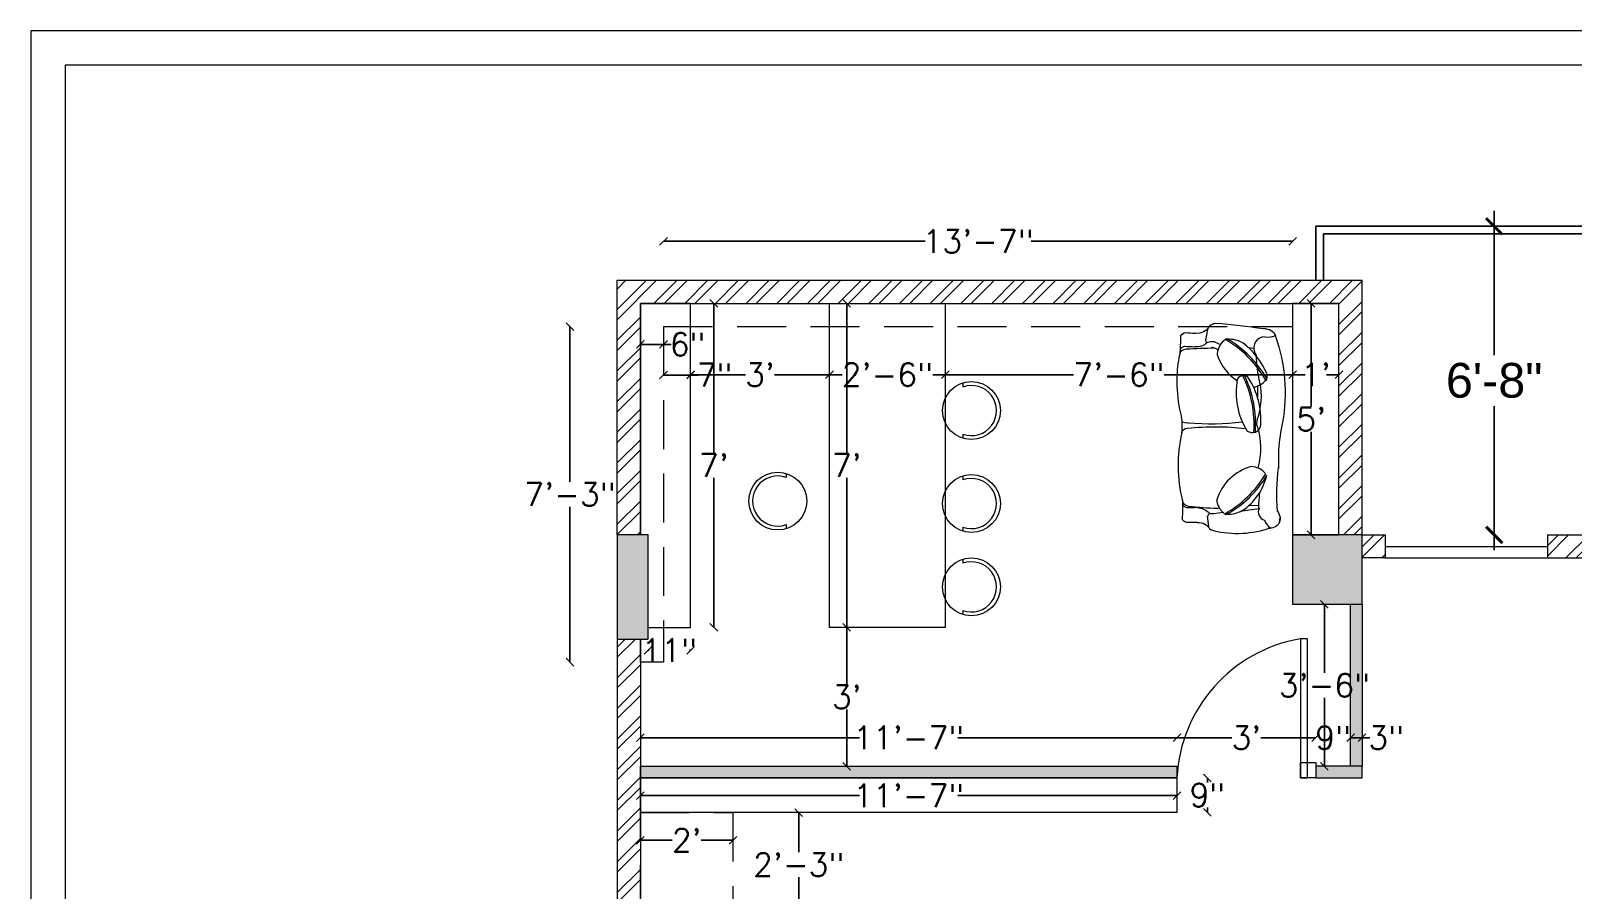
# Model space of a CAD drawing. Header units: inches. Extents: x 111501 to 134888, y 46021 to 52102.
# Drawn here: x 114768.6 to 115168.2, y 49665.1 to 49887.9 of the extents above; entities that cross this region are included whole.
import ezdxf
from ezdxf.lldxf.tags import DXFTag

# ---------------------------------------------------------------- set-up
doc = ezdxf.new("R2010")
doc.units = ezdxf.units.IN
doc.header["$MEASUREMENT"] = 0
doc.linetypes.add('DASHED', pattern=[19.05, 12.7, -6.35])
for name, color, linetype, lineweight in [('column', 252, 'Continuous', 9), ('dimension', 250, 'Continuous', 0), ('DOOR', 1, 'Continuous', 0), ('FURNITURE', 14, 'Continuous', 18), ('SHEET', 7, 'Continuous', 30), ('wall', 7, 'Continuous', 9)]:
    doc.layers.add(name, color=color, linetype=linetype, lineweight=lineweight)
for name, color, linetype in [('D', 251, 'Continuous'), ('pt19', 151, 'Continuous'), ('staircase', 6, 'Continuous')]:
    doc.layers.add(name, color=color, linetype=linetype)
doc.styles.add('A', font='arial.ttf')
doc.styles.get("Standard").update_dxf_attribs({"font": 'txt.shx', "height": 6})
tags = doc.linetypes.add('DASHED2', pattern=[0.375, 0.25, -0.125]).pattern_tags.tags
tags[6:7] = [DXFTag(74, 4), DXFTag(75, 0), DXFTag(340, '0'), DXFTag(46, 1.0), DXFTag(50, 0.0), DXFTag(44, 0.0), DXFTag(45, 0.0)]
tags[4:5] = [DXFTag(74, 4), DXFTag(75, 0), DXFTag(340, '0'), DXFTag(46, 1.0), DXFTag(50, 0.0), DXFTag(44, 0.0), DXFTag(45, 0.0)]
doc.dimstyles.new('Standard$0', dxfattribs={"dimtxt": 4, "dimasz": 2, "dimexe": 0.125, "dimexo": 0.125, "dimgap": 0.25, "dimtad": 0, "dimtih": 1, "dimtoh": 1, "dimdec": 1, "dimlfac": -1, "dimzin": 0, "dimdsep": 46, "dimlunit": 4, "dimtxsty": 'Standard', "dimblk": 'OBLIQUE', "dimblk1": 'DOTSMALL', "dimblk2": 'DOTSMALL', "dimcen": 0, "dimse1": 1, "dimse2": 1, "dimadec": 0, "dimazin": 0, "dimtfac": 1, "dimtdec": 1, "dimtofl": 0, "dimtmove": 0, "dimatfit": 3, "dimfxl": 1, "dimtolj": 1, "dimtzin": 0, "dimarcsym": 0})
pattern_1 = [(45, (15993.2226, 1823.8855), (-3.97747564, 3.97747564), []), (45, (15995.874, 1823.8855), (-3.97747564, 3.97747564), [])]

# ---------------------------------------------------------------- blocks, each defined once
blk = doc.blocks.new('_ARCHTICK')
at = {"color": 0, "linetype": 'ByBlock', "lineweight": -2}
blk.add_solid([(0.398, 0.309), (0.309, 0.398), (-0.309, -0.398), (-0.398, -0.309)], dxfattribs=at)
blk = doc.blocks.new('*D902')
at = {"layer": 'D', "color": 5, "linetype": 'Continuous', "lineweight": 25, "transparency": 16777216}
for p, q in [((115147.74, 49841.2), (115147.74, 49803.79)), ((115147.74, 49753.2), (115147.74, 49790.6))]:
    blk.add_line(p, q, dxfattribs=at)
at = {"layer": 'Defpoints', "color": 0, "linetype": 'Continuous', "lineweight": 5, "transparency": 16777216}
for p in [(115147.74, 49837.2), (115155.74, 49837.2), (115161.52, 49757.2)]:
    blk.add_point(p, dxfattribs=at)
at = {"layer": 'D', "color": 5, "linetype": 'Continuous', "lineweight": 25, "transparency": 16777216, "xscale": 6, "yscale": 6, "zscale": 6}
for p, rotation in [((115147.74, 49837.2), 90), ((115147.74, 49757.2), 270)]:
    blk.add_blockref('_ARCHTICK', p, dxfattribs=dict(at, rotation=rotation))
at = {"layer": 'D', "linetype": 'Continuous', "transparency": 16777216, "insert": (115147.74, 49797.2), "char_height": 9, "attachment_point": 5, "style": 'A'}
blk.add_mtext('\\A1;6\'-8"', dxfattribs=at)
blk = doc.blocks.new('_Oblique')
at = {"color": 0, "linetype": 'ByBlock', "lineweight": -2}
blk.add_line((-0.5, -0.5), (0.5, 0.5), dxfattribs=at)
blk = doc.blocks.new('so')
at = {"layer": 'FURNITURE'}
for p, q in [((93752.34, 46905.16), (93752.51, 46906.52)), ((93769.7, 46908.55), (93770.47, 46908.35)), ((93770.77, 46907.56), (93771.08, 46904.87)), ((93762.11, 46903.43), (93757.75, 46902.84)), ((93760.52, 46902.13), (93757.93, 46901.98)), ((93769.43, 46904.14), (93767.18, 46903.8)), ((93768.58, 46902.89), (93768.03, 46902.73)), ((93758.31, 46881.28), (93758.24, 46879.86)), ((93759.31, 46862.37), (93758.99, 46862.39)), ((93760.5, 46861.17), (93759.13, 46861.32)), ((93769.29, 46861.22), (93768.4, 46861.65)), ((93753.59, 46857.91), (93753.48, 46858.34)), ((93769.27, 46859.7), (93767.77, 46860.37)), ((93771.08, 46856.49), (93771.61, 46859.22)), ((93776, 46857.32), (93774.86, 46857.39)), ((93777.45, 46857.47), (93777.04, 46857.3)), ((93777.89, 46857.84), (93777.45, 46857.47)), ((93769.77, 46854.9), (93769.47, 46854.89))]:
    blk.add_line(p, q, dxfattribs=at)
for centre, radius, start, end in [((93763.41, 46883.52), 25.81, 74.1393, 107.6386), ((93752.46, 46904.62), 4.07, 18.4048, 56.0401), ((93754.78, 46907.41), 0.592, 8.8705, 94.0542), ((93755.74, 46903.77), 2.22, 335.1345, 74.7005), ((93780.54, 46879.15), 29.07, 119.8296, 148.5746), ((93770.84, 46890.55), 15.56, 124.1523, 166.0404), ((93780.63, 46879.22), 28.66, 119.184, 149.2689), ((93755.09, 46901.83), 2.85, 350.2141, 20.7648), ((93765.94, 46896.04), 8.32, 88.95, 117.4194), ((93765.76, 46903.7), 0.425, 39.9333, 118.7173), ((93766.29, 46903.99), 0.425, 39.9333, 118.7173), ((93763.54, 46900.06), 5.23, 5.8481, 53.1687), ((93769.92, 46901.55), 2.64, 74.0148, 100.6563), ((93756.37, 46904.5), 12.96, 285.2491, 342.4773), ((93759.97, 46897.06), 5.07, 219.4617, 267.8877), ((93777.5, 46879.99), 20.24, 176.5091, 212.6661), ((93759.56, 46880.94), 2.28, 111.7738, 176.8067), ((93787.71, 46881), 29.07, 175.9325, 205.5687), ((93759.48, 46879.97), 3.18, 64.5085, 103.8842), ((93787.69, 46881.11), 28.66, 175.9605, 206.263), ((93744.39, 46872.73), 19.32, 350.1279, 31.5529), ((93757.39, 46868.51), 1.77, 156.9035, 196.4041), ((93756.02, 46869.34), 0.305, 93.719, 203.897), ((93780.82, 46883.9), 29.07, 210.3996, 239.1446), ((93780.9, 46883.82), 28.66, 209.7053, 239.7902), ((93759.92, 46866.36), 5.07, 98.3846, 139.5125), ((93679.26, 46871.47), 79.79, 359.9178, 0.1427), ((93761.85, 46870.2), 1.77, 219.5642, 259.0648), ((93761.83, 46870.19), 1.77, 275.2559, 334.0143), ((93755.99, 46858.63), 13.37, 20.038, 55.9443), ((93774.12, 46875.91), 20.07, 203.2376, 232.6739), ((93761.77, 46868.6), 0.305, 212.0713, 322.2493), ((93756.27, 46861.23), 2.87, 271.8187, 21.7343), ((93763.43, 46863.29), 5.23, 305.8056, 353.1262), ((93764.3, 46862.3), 4.34, 4.7503, 12.2324), ((93755.56, 46853.08), 5.35, 81.4491, 112.1737), ((93765.91, 46867.27), 8.32, 241.5549, 270.0243), ((93766.16, 46859.33), 0.425, 240.2569, 319.041), ((93769.85, 46864.16), 4.5, 262.578, 288.7751)]:
    blk.add_arc(centre, radius, start, end, dxfattribs=at)
at = {"layer": 'FURNITURE', "extrusion": (0, 0, -1)}
for centre, major_axis, ratio, start_param, end_param in [((93757.64, 46904.17), (-5.13, 2.35), 0.618231, 5.500844, 7.184555), ((93773.54, 46909.47), (-3.31, 0.03), 0.909091, 4.616161, 5.890683), ((93775.94, 46852.61), (-59.28, 0.53), 0.909091, 1.527079, 1.573647), ((93776.15, 46905.08), (-1.62, 0.01), 0.909091, 1.838774, 2.80094), ((93890.94, 46901.04), (-113.36, 2.08), 0.701645, 6.254642, 6.313975), ((93689.39, 46899.23), (-63.77, 0.57), 0.909091, 3.056167, 3.251523), ((93921.13, 46888.07), (-163.89, 1.47), 0.909091, 0.062984, 0.077367), ((93759.67, 46900.91), (-1.84, 0.02), 0.909091, 0.073573, 0.254317), ((93764.63, 46809.88), (-102.4, 0.92), 0.909091, 1.601237, 1.67337), ((93767.88, 46905.84), (-3.36, 0.03), 0.909091, 3.452305, 3.740947), ((93773.87, 46910.2), (-0.08, 7.57), 0.730686, 3.178935, 3.779527), ((93775.86, 46848.78), (-59.28, 0.53), 0.909091, 1.527079, 1.573647), ((93775.75, 46900.71), (-1.84, 0.02), 0.909091, 1.671525, 3.054326), ((93776.07, 46901.25), (-1.62, 0.01), 0.909091, 1.838774, 2.80094), ((93921.96, 46889.1), (164.59, 2.24), 0.332533, 3.039374, 3.24171), ((93769.2, 46973.97), (1.09, 92.29), 0.86194, 3.038922, 3.227555), ((93776.1, 46883.74), (-1.41, 1.06), 0.914805, 2.750316, 4.013629), ((94512.72, 46901.52), (761.68, 30.39), 0.237765, 3.06991, 3.193225), ((93776.06, 46879.38), (1.82, 0.64), 0.643947, 4.915204, 6.007097), ((93640.53, 46875.47), (-138.39, 7.62), 0.514907, 2.983139, 3.210922), ((93925.72, 46873.33), (-167.53, 1.5), 0.909091, 6.258896, 6.277374), ((93724.36, 46862.32), (24.04, 24.18), 1, 0.556107, 0.764052), ((93760.41, 46863.29), (-1.84, 0.02), 0.909091, 5.638899, 6.209604), ((93745.95, 47451.69), (-649.87, 5.82), 0.909091, 4.657058, 4.668338), ((93768.59, 46858.41), (-3.26, 0.03), 0.909091, 1.877441, 2.006467), ((93773.86, 46857.98), (-3.31, 0.03), 0.909091, 0.681701, 1.699089), ((93779.28, 46914.66), (-59.28, 0.53), 0.909091, 4.741604, 4.788172), ((93776.49, 46863.15), (-1.84, 0.02), 0.909091, 3.260925, 4.643725), ((93776.7, 46862.24), (-1.62, 0.01), 0.909091, 3.51431, 4.476477), ((93891.41, 46855.42), (-113.27, 4.67), 0.710878, 6.259211, 6.318545), ((93758.3, 46860.31), (4.57, 2.7), 0.675931, 2.302953, 3.269293), ((93773.74, 46854.45), (-3.31, 0.03), 0.909091, 0.424568, 1.699089), ((93768.37, 46858.41), (-3.36, 0.03), 0.909091, 2.622382, 2.862945), ((93779.16, 46911.13), (-59.28, 0.53), 0.909091, 4.741604, 4.788172), ((93776.58, 46858.71), (-1.62, 0.01), 0.909091, 3.51431, 4.476477), ((93792.92, 47096.89), (35.25, 240.83), 0.806916, 3.083864, 3.147073), ((93768.83, 46856.9), (-2.29, 0.02), 0.909091, 3.32703, 4.655766)]:
    blk.add_ellipse(centre, major_axis=major_axis, ratio=ratio, start_param=start_param, end_param=end_param, dxfattribs=at)
at = {"layer": 'FURNITURE'}
for centre, major_axis, ratio, start_param, end_param in [((93640.44, 46884.08), (138.21, 10.34), 0.51003, 6.125714, 6.37511), ((93770.96, 46788.62), (-3.01, 92.25), 0.86194, 6.180515, 6.356807), ((93806.28, 46882.06), (28.59, 1.59), 0.753441, 3.013769, 3.201526), ((93774.94, 46873.78), (12.53, 12.6), 1, 2.00439, 2.558399)]:
    blk.add_ellipse(centre, major_axis=major_axis, ratio=ratio, start_param=start_param, end_param=end_param, dxfattribs=at)
blk.add_open_spline([(93751.68, 46880.48), (93752.13, 46882.86), (93752.89, 46886.84), (93752.75, 46890.88), (93752.7, 46892.51)], degree=3, knots=[0, 0, 0, 0, 10.027834, 16.763705, 16.763705, 16.763705, 16.763705], dxfattribs=at)
blk = doc.blocks.new('*D903')
at = {"layer": 'Defpoints', "color": 0, "transparency": 16777216}
for p in [(114939.52, 49817.2), (114939.52, 49733.2), (114945.55, 49733.2)]:
    blk.add_point(p, dxfattribs=at)
at = {"layer": 'dimension', "color": 0, "lineweight": -2, "transparency": 16777216}
for p, q in [((114945.55, 49817.2), (114945.55, 49778.45)), ((114945.55, 49733.2), (114945.55, 49771.95))]:
    blk.add_line(p, q, dxfattribs=at)
at = {"layer": 'dimension', "color": 0, "lineweight": -2, "transparency": 16777216, "xscale": 2, "yscale": 2, "zscale": 2}
for p, rotation in [((114945.55, 49817.2), 90), ((114945.55, 49733.2), 270)]:
    blk.add_blockref('_Oblique', p, dxfattribs=dict(at, rotation=rotation))
at = {"layer": 'dimension', "color": 0, "lineweight": 5, "transparency": 16777216, "insert": (114945.55, 49775.2), "char_height": 6, "attachment_point": 5}
blk.add_mtext("\\A1;7'", dxfattribs=at)
blk = doc.blocks.new('_DOTSMALL')
at = {"color": 0, "linetype": 'ByBlock', "lineweight": -2, "const_width": 0.5}
blk.add_lwpolyline([(-0.0625, 0, 1), (0.0625, 0, 1)], format="xyb", close=True, dxfattribs=at)
blk = doc.blocks.new('*D904')
at = {"layer": 'Defpoints', "color": 0, "transparency": 16777216}
for p in [(114928.52, 49733.2), (114939.52, 49733.2), (114928.52, 49727.27)]:
    blk.add_point(p, dxfattribs=at)
at = {"layer": 'dimension', "color": 0, "lineweight": -2, "transparency": 16777216}
for p, q in [((114928.52, 49727.27), (114928.77, 49727.27)), ((114939.52, 49727.27), (114939.27, 49727.27))]:
    blk.add_line(p, q, dxfattribs=at)
at = {"layer": 'dimension', "color": 0, "lineweight": -2, "transparency": 16777216, "xscale": 2, "yscale": 2, "zscale": 2, "rotation": 180}
blk.add_blockref('_Oblique', (114928.52, 49727.27), dxfattribs=at)
at = {"layer": 'dimension', "color": 0, "lineweight": -2, "transparency": 16777216, "xscale": 2, "yscale": 2, "zscale": 2}
blk.add_blockref('_Oblique', (114939.52, 49727.27), dxfattribs=at)
at = {"layer": 'dimension', "color": 0, "lineweight": 5, "transparency": 16777216, "insert": (114934.02, 49727.27), "char_height": 6, "attachment_point": 5}
blk.add_mtext('\\A1;11"', dxfattribs=at)
blk = doc.blocks.new('*D905')
at = {"layer": 'Defpoints', "color": 0, "transparency": 16777216}
for p in [(114939.52, 49817.2), (114975.52, 49817.2), (114975.52, 49798.72)]:
    blk.add_point(p, dxfattribs=at)
at = {"layer": 'dimension', "color": 0, "lineweight": -2, "transparency": 16777216}
for p, q in [((114939.52, 49798.72), (114953.77, 49798.72)), ((114975.52, 49798.72), (114961.27, 49798.72))]:
    blk.add_line(p, q, dxfattribs=at)
at = {"layer": 'dimension', "color": 0, "lineweight": -2, "transparency": 16777216, "xscale": 2, "yscale": 2, "zscale": 2, "rotation": 180}
blk.add_blockref('_Oblique', (114939.52, 49798.72), dxfattribs=at)
at = {"layer": 'dimension', "color": 0, "lineweight": -2, "transparency": 16777216, "xscale": 2, "yscale": 2, "zscale": 2}
blk.add_blockref('_Oblique', (114975.52, 49798.72), dxfattribs=at)
at = {"layer": 'dimension', "color": 0, "lineweight": 5, "transparency": 16777216, "insert": (114957.52, 49798.72), "char_height": 6, "attachment_point": 5}
blk.add_mtext("\\A1;3'", dxfattribs=at)
blk = doc.blocks.new('*D906')
at = {"layer": 'Defpoints', "color": 0, "transparency": 16777216}
for p in [(114975.52, 49817.2), (115005.52, 49817.2), (115005.52, 49798.72)]:
    blk.add_point(p, dxfattribs=at)
at = {"layer": 'dimension', "color": 0, "lineweight": -2, "transparency": 16777216}
for p, q in [((114975.52, 49798.72), (114978.77, 49798.72)), ((115005.52, 49798.72), (115002.27, 49798.72))]:
    blk.add_line(p, q, dxfattribs=at)
at = {"layer": 'dimension', "color": 0, "lineweight": -2, "transparency": 16777216, "xscale": 2, "yscale": 2, "zscale": 2, "rotation": 180}
blk.add_blockref('_Oblique', (114975.52, 49798.72), dxfattribs=at)
at = {"layer": 'dimension', "color": 0, "lineweight": -2, "transparency": 16777216, "xscale": 2, "yscale": 2, "zscale": 2}
blk.add_blockref('_Oblique', (115005.52, 49798.72), dxfattribs=at)
at = {"layer": 'dimension', "color": 0, "lineweight": 5, "transparency": 16777216, "insert": (114990.52, 49798.72), "char_height": 6, "attachment_point": 5}
blk.add_mtext('\\A1;2\'-6"', dxfattribs=at)
blk = doc.blocks.new('*D907')
at = {"layer": 'Defpoints', "color": 0, "transparency": 16777216}
for p in [(114975.52, 49817.2), (114975.52, 49733.2), (114979.99, 49733.2)]:
    blk.add_point(p, dxfattribs=at)
at = {"layer": 'dimension', "color": 0, "lineweight": -2, "transparency": 16777216}
for p, q in [((114979.99, 49817.2), (114979.99, 49778.45)), ((114979.99, 49733.2), (114979.99, 49771.95))]:
    blk.add_line(p, q, dxfattribs=at)
at = {"layer": 'dimension', "color": 0, "lineweight": -2, "transparency": 16777216, "xscale": 2, "yscale": 2, "zscale": 2}
for p, rotation in [((114979.99, 49817.2), 90), ((114979.99, 49733.2), 270)]:
    blk.add_blockref('_Oblique', p, dxfattribs=dict(at, rotation=rotation))
at = {"layer": 'dimension', "color": 0, "lineweight": 5, "transparency": 16777216, "insert": (114979.99, 49775.2), "char_height": 6, "attachment_point": 5}
blk.add_mtext("\\A1;7'", dxfattribs=at)
blk = doc.blocks.new('*D908')
at = {"layer": 'Defpoints', "color": 0, "transparency": 16777216}
for p in [(114908.29, 49811.2), (114932.52, 49811.2), (114932.52, 49724.2)]:
    blk.add_point(p, dxfattribs=at)
at = {"layer": 'dimension', "color": 0, "lineweight": -2, "transparency": 16777216}
for p, q in [((114908.29, 49811.2), (114908.29, 49770.95)), ((114908.29, 49724.2), (114908.29, 49764.45))]:
    blk.add_line(p, q, dxfattribs=at)
at = {"layer": 'dimension', "color": 0, "lineweight": -2, "transparency": 16777216, "xscale": 2, "yscale": 2, "zscale": 2}
for p, rotation in [((114908.29, 49811.2), 90), ((114908.29, 49724.2), 270)]:
    blk.add_blockref('_Oblique', p, dxfattribs=dict(at, rotation=rotation))
at = {"layer": 'dimension', "color": 0, "lineweight": 5, "transparency": 16777216, "insert": (114908.29, 49767.7), "char_height": 6, "attachment_point": 5}
blk.add_mtext('\\A1;7\'-3"', dxfattribs=at)
blk = doc.blocks.new('*D909')
at = {"layer": 'Defpoints', "color": 0, "transparency": 16777216}
for p in [(115095.52, 49833.31), (114932.52, 49811.2), (115095.52, 49811.2)]:
    blk.add_point(p, dxfattribs=at)
at = {"layer": 'dimension', "color": 0, "lineweight": -2, "transparency": 16777216}
for p, q in [((114932.52, 49833.31), (115000.27, 49833.31)), ((115095.52, 49833.31), (115027.77, 49833.31))]:
    blk.add_line(p, q, dxfattribs=at)
at = {"layer": 'dimension', "color": 0, "lineweight": -2, "transparency": 16777216, "xscale": 2, "yscale": 2, "zscale": 2, "rotation": 180}
blk.add_blockref('_Oblique', (114932.52, 49833.31), dxfattribs=at)
at = {"layer": 'dimension', "color": 0, "lineweight": -2, "transparency": 16777216, "xscale": 2, "yscale": 2, "zscale": 2}
blk.add_blockref('_Oblique', (115095.52, 49833.31), dxfattribs=at)
at = {"layer": 'dimension', "color": 0, "lineweight": 5, "transparency": 16777216, "insert": (115014.02, 49833.31), "char_height": 6, "attachment_point": 5}
blk.add_mtext('\\A1;13\'-7"', dxfattribs=at)
blk = doc.blocks.new('*D910')
at = {"layer": 'Defpoints', "color": 0, "transparency": 16777216}
for p in [(115095.52, 49808.67), (115005.52, 49803.2), (115095.52, 49798.72)]:
    blk.add_point(p, dxfattribs=at)
at = {"layer": 'dimension', "color": 0, "lineweight": -2, "transparency": 16777216}
for p, q in [((115005.52, 49798.72), (115038.77, 49798.72)), ((115095.52, 49798.72), (115062.27, 49798.72))]:
    blk.add_line(p, q, dxfattribs=at)
at = {"layer": 'dimension', "color": 0, "lineweight": -2, "transparency": 16777216, "xscale": 2, "yscale": 2, "zscale": 2, "rotation": 180}
blk.add_blockref('_Oblique', (115005.52, 49798.72), dxfattribs=at)
at = {"layer": 'dimension', "color": 0, "lineweight": -2, "transparency": 16777216, "xscale": 2, "yscale": 2, "zscale": 2}
blk.add_blockref('_Oblique', (115095.52, 49798.72), dxfattribs=at)
at = {"layer": 'dimension', "color": 0, "lineweight": 5, "transparency": 16777216, "insert": (115050.52, 49798.72), "char_height": 6, "attachment_point": 5}
blk.add_mtext('\\A1;7\'-6"', dxfattribs=at)
blk = doc.blocks.new('*D911')
at = {"layer": 'Defpoints', "color": 0, "transparency": 16777216}
for p in [(115095.52, 49808.67), (115107.52, 49807.67), (115107.52, 49798.72)]:
    blk.add_point(p, dxfattribs=at)
at = {"layer": 'dimension', "color": 0, "lineweight": -2, "transparency": 16777216}
for p, q in [((115095.52, 49798.72), (115098.77, 49798.72)), ((115107.52, 49798.72), (115104.27, 49798.72))]:
    blk.add_line(p, q, dxfattribs=at)
at = {"layer": 'dimension', "color": 0, "lineweight": -2, "transparency": 16777216, "xscale": 2, "yscale": 2, "zscale": 2, "rotation": 180}
blk.add_blockref('_Oblique', (115095.52, 49798.72), dxfattribs=at)
at = {"layer": 'dimension', "color": 0, "lineweight": -2, "transparency": 16777216, "xscale": 2, "yscale": 2, "zscale": 2}
blk.add_blockref('_Oblique', (115107.52, 49798.72), dxfattribs=at)
at = {"layer": 'dimension', "color": 0, "lineweight": 5, "transparency": 16777216, "insert": (115101.52, 49798.72), "char_height": 6, "attachment_point": 5}
blk.add_mtext("\\A1;1'", dxfattribs=at)
blk = doc.blocks.new('*D912')
at = {"layer": 'Defpoints', "color": 0, "transparency": 16777216}
for p in [(115103.73, 49817.2), (115100.31, 49757.2), (115100.31, 49757.2)]:
    blk.add_point(p, dxfattribs=at)
at = {"layer": 'dimension', "color": 0, "lineweight": -2, "transparency": 16777216}
for p, q in [((115100.31, 49817.2), (115100.31, 49790.45)), ((115100.31, 49757.2), (115100.31, 49783.95))]:
    blk.add_line(p, q, dxfattribs=at)
at = {"layer": 'dimension', "color": 0, "lineweight": -2, "transparency": 16777216, "xscale": 2, "yscale": 2, "zscale": 2}
for p, rotation in [((115100.31, 49817.2), 90), ((115100.31, 49757.2), 270)]:
    blk.add_blockref('_Oblique', p, dxfattribs=dict(at, rotation=rotation))
at = {"layer": 'dimension', "color": 0, "lineweight": 5, "transparency": 16777216, "insert": (115100.31, 49787.2), "char_height": 6, "attachment_point": 5}
blk.add_mtext("\\A1;5'", dxfattribs=at)
blk = doc.blocks.new('*D913')
at = {"layer": 'Defpoints', "color": 0, "transparency": 16777216}
for p in [(114991.75, 49733.2), (114979.99, 49697.2), (114990.39, 49697.2)]:
    blk.add_point(p, dxfattribs=at)
at = {"layer": 'dimension', "color": 0, "lineweight": -2, "transparency": 16777216}
for p, q in [((114979.99, 49733.2), (114979.99, 49718.45)), ((114979.99, 49697.2), (114979.99, 49711.95))]:
    blk.add_line(p, q, dxfattribs=at)
at = {"layer": 'dimension', "color": 0, "lineweight": -2, "transparency": 16777216, "xscale": 2, "yscale": 2, "zscale": 2}
for p, rotation in [((114979.99, 49733.2), 90), ((114979.99, 49697.2), 270)]:
    blk.add_blockref('_Oblique', p, dxfattribs=dict(at, rotation=rotation))
at = {"layer": 'dimension', "color": 0, "lineweight": 5, "transparency": 16777216, "insert": (114979.99, 49715.2), "char_height": 6, "attachment_point": 5}
blk.add_mtext("\\A1;3'", dxfattribs=at)
blk = doc.blocks.new('*D914')
at = {"layer": 'Defpoints', "color": 0, "transparency": 16777216}
for p in [(114932.52, 49806.59), (114932.52, 49802.09), (114926.52, 49798.38)]:
    blk.add_point(p, dxfattribs=at)
at = {"layer": 'dimension', "color": 0, "lineweight": -2, "transparency": 16777216}
for p, q in [((114926.52, 49806.59), (114932.52, 49806.59)), ((114932.52, 49806.59), (114934.52, 49806.59))]:
    blk.add_line(p, q, dxfattribs=at)
at = {"layer": 'dimension', "color": 0, "lineweight": -2, "transparency": 16777216, "xscale": 2, "yscale": 2, "zscale": 2, "rotation": 180}
blk.add_blockref('_Oblique', (114926.52, 49806.59), dxfattribs=at)
at = {"layer": 'dimension', "color": 0, "lineweight": -2, "transparency": 16777216, "xscale": 2, "yscale": 2, "zscale": 2}
blk.add_blockref('_Oblique', (114932.52, 49806.59), dxfattribs=at)
at = {"layer": 'dimension', "color": 0, "lineweight": 5, "transparency": 16777216, "insert": (114938.77, 49806.59), "char_height": 6, "attachment_point": 5}
blk.add_mtext('\\A1;6"', dxfattribs=at)
blk = doc.blocks.new('*D915')
at = {"layer": 'Defpoints', "color": 0, "transparency": 16777216}
for p in [(114932.52, 49800.53), (114939.52, 49800.15), (114939.52, 49798.62)]:
    blk.add_point(p, dxfattribs=at)
at = {"layer": 'dimension', "color": 0, "lineweight": -2, "transparency": 16777216}
for p, q in [((114932.52, 49798.62), (114939.52, 49798.62)), ((114939.52, 49798.62), (114941.52, 49798.62))]:
    blk.add_line(p, q, dxfattribs=at)
at = {"layer": 'dimension', "color": 0, "lineweight": -2, "transparency": 16777216, "xscale": 2, "yscale": 2, "zscale": 2, "rotation": 180}
blk.add_blockref('_Oblique', (114932.52, 49798.62), dxfattribs=at)
at = {"layer": 'dimension', "color": 0, "lineweight": -2, "transparency": 16777216, "xscale": 2, "yscale": 2, "zscale": 2}
blk.add_blockref('_Oblique', (114939.52, 49798.62), dxfattribs=at)
at = {"layer": 'dimension', "color": 0, "lineweight": 5, "transparency": 16777216, "insert": (114945.77, 49798.62), "char_height": 6, "attachment_point": 5}
blk.add_mtext('\\A1;7"', dxfattribs=at)
blk = doc.blocks.new('*D916')
at = {"layer": 'Defpoints', "color": 0, "transparency": 16777216}
for p in [(115065.55, 49704.61), (114926.52, 49697.2), (115065.55, 49697.2)]:
    blk.add_point(p, dxfattribs=at)
at = {"layer": 'dimension', "color": 0, "lineweight": -2, "transparency": 16777216}
for p, q in [((114926.52, 49704.61), (114983.29, 49704.61)), ((115065.55, 49704.61), (115008.79, 49704.61))]:
    blk.add_line(p, q, dxfattribs=at)
at = {"layer": 'dimension', "color": 0, "lineweight": -2, "transparency": 16777216, "xscale": 2, "yscale": 2, "zscale": 2, "rotation": 180}
blk.add_blockref('_Oblique', (114926.52, 49704.61), dxfattribs=at)
at = {"layer": 'dimension', "color": 0, "lineweight": -2, "transparency": 16777216, "xscale": 2, "yscale": 2, "zscale": 2}
blk.add_blockref('_Oblique', (115065.55, 49704.61), dxfattribs=at)
at = {"layer": 'dimension', "color": 0, "lineweight": 5, "transparency": 16777216, "insert": (114996.04, 49704.61), "char_height": 6, "attachment_point": 5}
blk.add_mtext('\\A1;11\'-7"', dxfattribs=at)
blk = doc.blocks.new('*D917')
at = {"layer": 'Defpoints', "color": 0, "transparency": 16777216}
for p in [(115101.52, 49704.61), (115101.52, 49698.2), (115065.55, 49697.2)]:
    blk.add_point(p, dxfattribs=at)
at = {"layer": 'dimension', "color": 0, "lineweight": -2, "transparency": 16777216}
for p, q in [((115065.55, 49704.61), (115079.79, 49704.61)), ((115101.52, 49704.61), (115087.29, 49704.61))]:
    blk.add_line(p, q, dxfattribs=at)
at = {"layer": 'dimension', "color": 0, "lineweight": -2, "transparency": 16777216, "xscale": 2, "yscale": 2, "zscale": 2, "rotation": 180}
blk.add_blockref('_Oblique', (115065.55, 49704.61), dxfattribs=at)
at = {"layer": 'dimension', "color": 0, "lineweight": -2, "transparency": 16777216, "xscale": 2, "yscale": 2, "zscale": 2}
blk.add_blockref('_Oblique', (115101.52, 49704.61), dxfattribs=at)
at = {"layer": 'dimension', "color": 0, "lineweight": 5, "transparency": 16777216, "insert": (115083.54, 49704.61), "char_height": 6, "attachment_point": 5}
blk.add_mtext("\\A1;3'", dxfattribs=at)
blk = doc.blocks.new('*D918')
at = {"layer": 'Defpoints', "color": 0, "transparency": 16777216}
for p in [(115110.52, 49704.61), (115101.52, 49697.2), (115110.52, 49697.2)]:
    blk.add_point(p, dxfattribs=at)
at = {"layer": 'dimension', "color": 0, "lineweight": -2, "transparency": 16777216}
for p, q in [((115101.52, 49704.61), (115099.52, 49704.61)), ((115110.52, 49704.61), (115112.52, 49704.61))]:
    blk.add_line(p, q, dxfattribs=at)
at = {"layer": 'dimension', "color": 0, "lineweight": -2, "transparency": 16777216, "xscale": 2, "yscale": 2, "zscale": 2}
blk.add_blockref('_Oblique', (115101.52, 49704.61), dxfattribs=at)
at = {"layer": 'dimension', "color": 0, "lineweight": -2, "transparency": 16777216, "xscale": 2, "yscale": 2, "zscale": 2, "rotation": 180}
blk.add_blockref('_Oblique', (115110.52, 49704.61), dxfattribs=at)
at = {"layer": 'dimension', "color": 0, "lineweight": 5, "transparency": 16777216, "insert": (115106.02, 49704.61), "char_height": 6, "attachment_point": 5}
blk.add_mtext('\\A1;9"', dxfattribs=at)
blk = doc.blocks.new('*D919')
at = {"layer": 'Defpoints', "color": 0, "transparency": 16777216}
for p in [(115103.75, 49739.2), (115110.52, 49739.2), (115110.52, 49697.2)]:
    blk.add_point(p, dxfattribs=at)
at = {"layer": 'dimension', "color": 0, "lineweight": -2, "transparency": 16777216}
for p, q in [((115103.75, 49739.2), (115103.75, 49721.45)), ((115103.75, 49697.2), (115103.75, 49714.95))]:
    blk.add_line(p, q, dxfattribs=at)
at = {"layer": 'dimension', "color": 0, "lineweight": -2, "transparency": 16777216, "xscale": 2, "yscale": 2, "zscale": 2}
for p, rotation in [((115103.75, 49739.2), 90), ((115103.75, 49697.2), 270)]:
    blk.add_blockref('_Oblique', p, dxfattribs=dict(at, rotation=rotation))
at = {"layer": 'dimension', "color": 0, "lineweight": 5, "transparency": 16777216, "insert": (115103.75, 49718.2), "char_height": 6, "attachment_point": 5}
blk.add_mtext('\\A1;3\'-6"', dxfattribs=at)
blk = doc.blocks.new('*D920')
at = {"layer": 'Defpoints', "color": 0, "transparency": 16777216}
for p in [(115065.55, 49694.2), (115065.55, 49685.26), (115073.42, 49685.26)]:
    blk.add_point(p, dxfattribs=at)
at = {"layer": 'dimension', "color": 0, "lineweight": -2, "transparency": 16777216}
for p, q in [((115073.42, 49694.2), (115073.42, 49692.98)), ((115073.42, 49685.26), (115073.42, 49686.48))]:
    blk.add_line(p, q, dxfattribs=at)
at = {"layer": 'dimension', "color": 0, "lineweight": -2, "transparency": 16777216, "xscale": 2, "yscale": 2, "zscale": 2}
for p, rotation in [((115073.42, 49694.2), 90), ((115073.42, 49685.26), 270)]:
    blk.add_blockref('_Oblique', p, dxfattribs=dict(at, rotation=rotation))
at = {"layer": 'dimension', "color": 0, "lineweight": 5, "transparency": 16777216, "insert": (115073.42, 49689.73), "char_height": 6, "attachment_point": 5}
blk.add_mtext('\\A1;9"', dxfattribs=at)
blk = doc.blocks.new('*D921')
at = {"layer": 'Defpoints', "color": 0, "transparency": 16777216}
for p in [(115065.55, 49689.6), (114926.52, 49685.2), (115065.55, 49685.2)]:
    blk.add_point(p, dxfattribs=at)
at = {"layer": 'dimension', "color": 0, "lineweight": -2, "transparency": 16777216}
for p, q in [((114926.52, 49689.6), (114983.29, 49689.6)), ((115065.55, 49689.6), (115008.79, 49689.6))]:
    blk.add_line(p, q, dxfattribs=at)
at = {"layer": 'dimension', "color": 0, "lineweight": -2, "transparency": 16777216, "xscale": 2, "yscale": 2, "zscale": 2, "rotation": 180}
blk.add_blockref('_Oblique', (114926.52, 49689.6), dxfattribs=at)
at = {"layer": 'dimension', "color": 0, "lineweight": -2, "transparency": 16777216, "xscale": 2, "yscale": 2, "zscale": 2}
blk.add_blockref('_Oblique', (115065.55, 49689.6), dxfattribs=at)
at = {"layer": 'dimension', "color": 0, "lineweight": 5, "transparency": 16777216, "insert": (114996.04, 49689.6), "char_height": 6, "attachment_point": 5}
blk.add_mtext('\\A1;11\'-7"', dxfattribs=at)
blk = doc.blocks.new('*D922')
at = {"layer": 'Defpoints', "color": 0, "transparency": 16777216}
for p in [(114950.52, 49685.2), (114950.52, 49658.2), (114967.56, 49658.2)]:
    blk.add_point(p, dxfattribs=at)
at = {"layer": 'dimension', "color": 0, "lineweight": -2, "transparency": 16777216}
for p, q in [((114967.56, 49685.2), (114967.56, 49674.95)), ((114967.56, 49658.2), (114967.56, 49668.45))]:
    blk.add_line(p, q, dxfattribs=at)
at = {"layer": 'dimension', "color": 0, "lineweight": -2, "transparency": 16777216, "xscale": 2, "yscale": 2, "zscale": 2}
for p, rotation in [((114967.56, 49685.2), 90), ((114967.56, 49658.2), 270)]:
    blk.add_blockref('_Oblique', p, dxfattribs=dict(at, rotation=rotation))
at = {"layer": 'dimension', "color": 0, "lineweight": 5, "transparency": 16777216, "insert": (114967.56, 49671.7), "char_height": 6, "attachment_point": 5}
blk.add_mtext('\\A1;2\'-3"', dxfattribs=at)
blk = doc.blocks.new('*D936')
at = {"layer": 'Defpoints', "color": 0, "transparency": 16777216}
for p in [(114926.52, 49680.36), (114950.52, 49680.36), (114950.52, 49678.03)]:
    blk.add_point(p, dxfattribs=at)
at = {"layer": 'dimension', "color": 0, "lineweight": -2, "transparency": 16777216}
for p, q in [((114926.52, 49678.03), (114934.77, 49678.03)), ((114950.52, 49678.03), (114942.27, 49678.03))]:
    blk.add_line(p, q, dxfattribs=at)
at = {"layer": 'dimension', "color": 0, "lineweight": -2, "transparency": 16777216, "xscale": 2, "yscale": 2, "zscale": 2, "rotation": 180}
blk.add_blockref('_Oblique', (114926.52, 49678.03), dxfattribs=at)
at = {"layer": 'dimension', "color": 0, "lineweight": -2, "transparency": 16777216, "xscale": 2, "yscale": 2, "zscale": 2}
blk.add_blockref('_Oblique', (114950.52, 49678.03), dxfattribs=at)
at = {"layer": 'dimension', "color": 0, "lineweight": 5, "transparency": 16777216, "insert": (114938.52, 49678.03), "char_height": 6, "attachment_point": 5}
blk.add_mtext("\\A1;2'", dxfattribs=at)
blk = doc.blocks.new('*D947')
at = {"layer": 'Defpoints', "color": 0, "transparency": 16777216}
for p in [(115113.52, 49704.61), (115113.52, 49698.44), (115110.52, 49697.2)]:
    blk.add_point(p, dxfattribs=at)
at = {"layer": 'dimension', "color": 0, "lineweight": -2, "transparency": 16777216}
for p, q in [((115110.52, 49704.61), (115113.52, 49704.61)), ((115113.52, 49704.61), (115115.52, 49704.61))]:
    blk.add_line(p, q, dxfattribs=at)
at = {"layer": 'dimension', "color": 0, "lineweight": -2, "transparency": 16777216, "xscale": 2, "yscale": 2, "zscale": 2, "rotation": 180}
blk.add_blockref('_Oblique', (115110.52, 49704.61), dxfattribs=at)
at = {"layer": 'dimension', "color": 0, "lineweight": -2, "transparency": 16777216, "xscale": 2, "yscale": 2, "zscale": 2}
blk.add_blockref('_Oblique', (115113.52, 49704.61), dxfattribs=at)
at = {"layer": 'dimension', "color": 0, "lineweight": 5, "transparency": 16777216, "insert": (115119.77, 49704.61), "char_height": 6, "attachment_point": 5}
blk.add_mtext('\\A1;3"', dxfattribs=at)

msp = doc.modelspace()

# ---------------------------------------------------------------- hatches: boundary and pattern name
at = {"layer": 'column'}
h = msp.add_hatch(color=256, dxfattribs=at)
h.paths.add_polyline_path([(115095.52, 49757.2), (115095.52, 49739.2), (115113.52, 49739.2), (115113.52, 49757.2)])
h.paths.add_polyline_path([(114920.52, 49757.2), (114920.52, 49730.2), (114928.52, 49730.2), (114928.52, 49757.2)])
at = {"layer": 'pt19', "lineweight": 0}
for points in [[(115110.52, 49697.2), (115113.52, 49697.2), (115113.52, 49739.2), (115110.52, 49739.2)], [(114926.52, 49694.2), (115065.55, 49694.2), (115065.55, 49697.2), (114926.52, 49697.2)], [(115113.52, 49694.2), (115113.52, 49697.2), (115110.52, 49697.2), (115101.52, 49697.2), (115101.52, 49694.2)]]:
    msp.add_hatch(color=256, dxfattribs=at).paths.add_polyline_path(points)
at = {"layer": 'wall', "lineweight": 5}
h = msp.add_hatch(dxfattribs=at)
h.set_pattern_fill('ANSI32', color=256, scale=15, style=0)
h.set_pattern_definition(pattern_1)
h.paths.add_polyline_path([(114920.52, 49757.2), (114920.52, 49823.2), (115113.52, 49823.2), (115113.52, 49757.2), (115107.52, 49757.2), (115107.52, 49817.2), (114926.52, 49817.2), (114926.52, 49757.2)])
h = msp.add_hatch(dxfattribs=at)
h.set_pattern_fill('ANSI32', color=256, scale=15, style=0)
h.set_pattern_definition(pattern_1)
h.paths.add_polyline_path([(115233.52, 49751.2), (115307.52, 49751.2), (115307.52, 49757.2), (115233.52, 49757.2)])
h.paths.add_polyline_path([(115161.52, 49757.2), (115161.52, 49751.2), (115185.52, 49751.2), (115185.52, 49757.2)])
h.paths.add_polyline_path([(115113.52, 49751.2), (115119.52, 49751.2), (115119.52, 49757.2), (115113.52, 49757.2)])
h = msp.add_hatch(dxfattribs=at)
h.set_pattern_fill('ANSI32', color=256, scale=15, style=0)
h.set_pattern_definition(pattern_1)
h.paths.add_polyline_path([(114920.52, 49353.34), (114926.52, 49353.34), (114926.52, 49540.77), (114920.52, 49540.77)])
h.paths.add_polyline_path([(114920.52, 49730.2), (114920.52, 49558.77), (114926.52, 49558.77), (114926.52, 49730.2)])

# ---------------------------------------------------------------- linework, layer by layer
at = {"layer": 'column'}
for points in [[(114928.52, 49730.2), (114928.52, 49757.2), (114920.52, 49757.2), (114920.52, 49730.2)], [(115113.52, 49757.2), (115095.52, 49757.2), (115095.52, 49739.2), (115113.52, 49739.2)]]:
    msp.add_lwpolyline(points, close=True, dxfattribs=at)
at = {"layer": 'DOOR', "linetype": 'DASHED2'}
for p, q in [((115119.52, 49754.2), (115161.52, 49754.2)), ((115119.52, 49751.2), (115161.52, 49751.2))]:
    msp.add_line(p, q, dxfattribs=at)
at = {"layer": 'DOOR', "color": 140, "linetype": 'Continuous', "lineweight": 0, "elevation": -0.46}
for points in [[(115097.52, 49694.2), (115099.37, 49694.2), (115099.37, 49730.24), (115097.52, 49730.24)], [(115101.52, 49694.2), (115097.52, 49694.2), (115097.52, 49698.2), (115101.52, 49698.2)]]:
    msp.add_lwpolyline(points, close=True, dxfattribs=at)
at = {"layer": 'DOOR', "color": 140, "linetype": 'Continuous', "lineweight": 0}
msp.add_arc((115103.99, 49692.31, -0.91), 38.48, 99.6731, 177.1861, dxfattribs=at)
at = {"layer": 'FURNITURE', "linetype": 'DASHED', "lineweight": 5}
msp.add_line((114932.52, 49811.2), (115095.52, 49811.2), dxfattribs=at)
at = {"layer": 'FURNITURE', "lineweight": 0}
for p, q in [((115010.06, 49796.58), (115010.06, 49795.53)), ((115010.09, 49783.31), (115010.09, 49782.25)), ((114964.34, 49773.13), (114964.33, 49772.07)), ((115010.06, 49772.48), (115010.06, 49771.43)), ((114964.31, 49759.85), (114964.31, 49758.79)), ((115010.09, 49759.2), (115010.09, 49758.15)), ((115010.06, 49750.87), (115010.06, 49749.82)), ((115010.09, 49737.59), (115010.09, 49736.54))]:
    msp.add_line(p, q, dxfattribs=at)
at = {"layer": 'FURNITURE', "lineweight": 5}
msp.add_lwpolyline([(114928.52, 49733.2), (114939.52, 49733.2), (114939.52, 49817.2), (114926.52, 49817.2), (114926.52, 49757.2)], dxfattribs=at)
at = {"layer": 'FURNITURE', "lineweight": 0}
msp.add_lwpolyline([(114975.52, 49817.2), (115005.52, 49817.2), (115005.52, 49733.2), (114975.52, 49733.2)], close=True, dxfattribs=at)
at = {"layer": 'FURNITURE', "lineweight": 5}
msp.add_lwpolyline([(115095.52, 49757.2), (115107.52, 49757.2), (115107.52, 49817.2), (115095.52, 49817.2)], close=True, dxfattribs=at)
msp.add_lwpolyline([(115095.52, 49757.2), (115107.52, 49757.2), (115107.52, 49817.2), (115095.52, 49817.2)], close=True, dxfattribs=at)
at = {"layer": 'FURNITURE', "linetype": 'DASHED', "lineweight": 5}
for points in [[(114932.52, 49811.2), (114932.52, 49724.2), (114926.52, 49724.2), (114926.52, 49730.2)], [(114926.52, 49582.77), (114926.52, 49685.2), (114950.52, 49685.2), (114950.52, 49582.77)]]:
    msp.add_lwpolyline(points, dxfattribs=at)
at = {"layer": 'FURNITURE', "lineweight": 5, "elevation": -0.91}
msp.add_lwpolyline([(114926.52, 49694.2), (115065.55, 49694.2), (115065.55, 49685.2), (114926.52, 49685.2)], close=True, dxfattribs=at)
at = {"layer": 'FURNITURE', "lineweight": 0}
for centre in [(115012.29, 49789.42), (114962.11, 49765.96), (115012.29, 49765.32), (115012.29, 49743.71)]:
    msp.add_circle(centre, 7.5, dxfattribs=at)
for centre, start, end in [((115012.29, 49789.42), 250.2303, 110.0067), ((114962.11, 49765.96), 69.9933, 289.7697), ((115012.29, 49765.32), 250.2303, 110.0067), ((115012.29, 49743.71), 250.2303, 110.0067)]:
    msp.add_arc(centre, 6.5, start, end, dxfattribs=at)
at = {"layer": 'pt19', "lineweight": 0}
msp.add_lwpolyline([(115113.52, 49697.2), (115110.52, 49697.2), (115110.52, 49739.2), (115113.52, 49739.2)], close=True, dxfattribs=at)
for points, elevation in [([(115065.55, 49694.2), (114926.52, 49694.2), (114926.52, 49697.2), (115065.55, 49697.2)], -0.91), ([(115101.52, 49694.2), (115113.52, 49694.2), (115113.52, 49697.2), (115101.52, 49697.2)], -0.46)]:
    msp.add_lwpolyline(points, close=True, dxfattribs=dict(at, elevation=elevation))
at = {"layer": 'SHEET', "color": 0, "lineweight": 5, "ltscale": 25}
for points in [[(114768.6, 48151.32), (115452.89, 48151.32), (115452.89, 49887.86), (114768.6, 49887.86)], [(114777.52, 48160.24), (115443.97, 48160.24), (115443.97, 49878.94), (114777.52, 49878.94)]]:
    msp.add_lwpolyline(points, close=True, dxfattribs=at)
at = {"layer": 'staircase'}
for p, q in [((115101.52, 49823.2), (115101.52, 49837.2)), ((115101.52, 49837.2), (115223.52, 49837.2)), ((115103.52, 49823.2), (115103.52, 49835.2)), ((115103.52, 49835.2), (115339.52, 49835.2))]:
    msp.add_line(p, q, dxfattribs=at)
at = {"layer": 'wall'}
for p, q in [((114920.52, 49823.2), (115113.52, 49823.2)), ((114920.52, 49757.2), (114920.52, 49823.2)), ((115113.52, 49757.2), (115113.52, 49823.2)), ((114926.52, 49817.2), (115107.52, 49817.2)), ((114926.52, 49757.2), (114926.52, 49817.2)), ((115107.52, 49757.2), (115107.52, 49817.2)), ((115161.52, 49757.2), (115161.52, 49751.2)), ((115161.52, 49757.2), (115307.52, 49757.2)), ((115161.52, 49751.2), (115307.52, 49751.2)), ((114920.52, 49730.2), (114920.52, 49558.77)), ((114926.52, 49730.2), (114926.52, 49558.77))]:
    msp.add_line(p, q, dxfattribs=at)
at = {"layer": 'wall', "lineweight": 5}
for p, q in [((115113.52, 49757.2), (115119.52, 49757.2)), ((115119.52, 49757.2), (115119.52, 49751.2)), ((115161.52, 49757.2), (115161.52, 49751.2)), ((115161.52, 49757.2), (115161.52, 49751.2)), ((115119.52, 49751.2), (115113.52, 49751.2))]:
    msp.add_line(p, q, dxfattribs=at)

# ---------------------------------------------------------------- block references
at = {"layer": 'FURNITURE', "lineweight": 5, "rotation": 180}
msp.add_blockref('so', (208844.58, 96666.9), dxfattribs=at)

# ---------------------------------------------------------------- dimensions: what is measured, and where the dimension line sits
at = {"layer": 'D', "color": 7, "linetype": 'Continuous'}
dim = msp.add_linear_dim(base=(115147.74, 49837.2), p1=(115161.52, 49757.2), p2=(115155.74, 49837.2), angle=90, dimstyle='Standard$0', override={"dimtxt": 9, "dimasz": 6, "dimexe": 4, "dimexo": 4, "dimgap": 2, "dimtxsty": 'A', "dimblk1": 'ARCHTICK', "dimblk2": 'ARCHTICK', "dimsah": 1, "dimdle": 4, "dimclrd": 5, "dimclre": 1, "dimclrt": 256, "dimfrac": 2, "dimlwd": 25}, dxfattribs=at)
dim.commit()
dim.dimension.update_dxf_attribs({"geometry": '*D902', "text_midpoint": (115147.74, 49797.2)})
at = {"layer": 'dimension', "lineweight": 5}
for base, p1, p2, picture, middle in [((115095.52, 49833.31), (114932.52, 49811.2), (115095.52, 49811.2), '*D909', (115014.02, 49833.31)), ((114975.52, 49798.72), (114939.52, 49817.2), (114975.52, 49817.2), '*D905', (114957.52, 49798.72)), ((115005.52, 49798.72), (114975.52, 49817.2), (115005.52, 49817.2), '*D906', (114990.52, 49798.72)), ((114932.52, 49806.59), (114926.52, 49798.38), (114932.52, 49802.09), '*D914', (114938.77, 49806.59)), ((115095.52, 49798.72), (115005.52, 49803.2), (115095.52, 49808.67), '*D910', (115050.52, 49798.72)), ((115107.52, 49798.72), (115095.52, 49808.67), (115107.52, 49807.67), '*D911', (115101.52, 49798.72)), ((114939.52, 49798.62), (114932.52, 49800.53), (114939.52, 49800.15), '*D915', (114945.77, 49798.62)), ((114928.52, 49727.27), (114939.52, 49733.2), (114928.52, 49733.2), '*D904', (114934.02, 49727.27)), ((115065.55, 49704.61), (114926.52, 49697.2, -0.91), (115065.55, 49697.2, -0.91), '*D916', (114996.04, 49704.61)), ((115101.52, 49704.61), (115065.55, 49697.2), (115101.52, 49698.2, -0.46), '*D917', (115083.54, 49704.61)), ((115110.52, 49704.61), (115101.52, 49697.2, -0.46), (115110.52, 49697.2), '*D918', (115106.02, 49704.61)), ((115113.52, 49704.61), (115110.52, 49697.2), (115113.52, 49698.44), '*D947', (115119.77, 49704.61)), ((115065.55, 49689.6), (114926.52, 49685.2, -0.91), (115065.55, 49685.2, -0.91), '*D921', (114996.04, 49689.6)), ((114950.52, 49678.03), (114926.52, 49680.36), (114950.52, 49680.36), '*D936', (114938.52, 49678.03))]:
    dim = msp.add_linear_dim(base=base, p1=p1, p2=p2, dimstyle='Standard$0', dxfattribs=at)
    dim.commit()
    dim.dimension.update_dxf_attribs({"geometry": picture, "text_midpoint": middle})
for base, p1, p2, picture, middle in [((114945.55, 49733.2), (114939.52, 49817.2), (114939.52, 49733.2), '*D903', (114945.55, 49775.2)), ((114979.99, 49733.2), (114975.52, 49817.2), (114975.52, 49733.2), '*D907', (114979.99, 49775.2)), ((115100.31, 49757.2), (115103.73, 49817.2), (115100.31, 49757.2), '*D912', (115100.31, 49787.2)), ((114908.29, 49811.2), (114932.52, 49724.2), (114932.52, 49811.2), '*D908', (114908.29, 49767.7)), ((115103.75, 49739.2), (115110.52, 49697.2), (115110.52, 49739.2), '*D919', (115103.75, 49718.2)), ((114979.99, 49697.2), (114991.75, 49733.2), (114990.39, 49697.2, -0.91), '*D913', (114979.99, 49715.2)), ((115073.42, 49685.26), (115065.55, 49694.2, -0.91), (115065.55, 49685.26), '*D920', (115073.42, 49689.73)), ((114967.56, 49658.2), (114950.52, 49685.2), (114950.52, 49658.2), '*D922', (114967.56, 49671.7))]:
    dim = msp.add_linear_dim(base=base, p1=p1, p2=p2, angle=90, dimstyle='Standard$0', dxfattribs=at)
    dim.commit()
    dim.dimension.update_dxf_attribs({"geometry": picture, "text_midpoint": middle})

doc.saveas('drawing.dxf')
